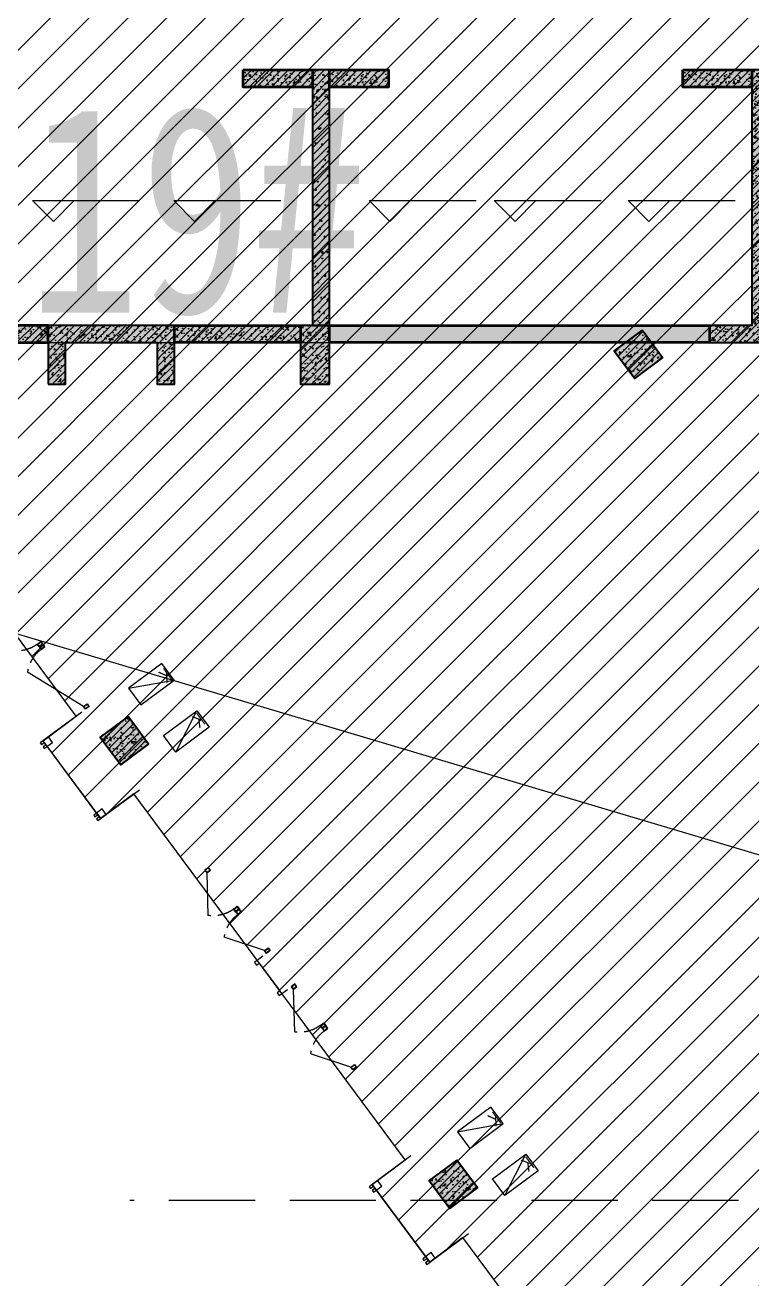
# Model space of a CAD drawing. Extents: x -1338203 to 1886333, y -530034 to 1031844.
# Drawn here: x 501541 to 512066, y 264389 to 282548 of the extents above; entities that cross this region are included whole.
import ezdxf
from ezdxf.enums import TextEntityAlignment as Align

# ---------------------------------------------------------------- set-up
doc = ezdxf.new("R2010")
doc.units = 0
doc.header["$LTSCALE"] = 1000
doc.header["$MEASUREMENT"] = 0
doc.linetypes.add('$2$DASH', pattern=[0.35, 0.25, -0.1])
doc.linetypes.add('A-19-平面B1$0$DASH', pattern=[0.35, 0.25, -0.1])
for name, color, linetype in [('$0$DIM_SYMB', 3, 'Continuous'), ('A-001-平面参照B1$0$0G-NOTE', 4, 'Continuous'), ('A-19-平面B1$0$0A-A-SYMB-ELEV', 150, 'Continuous'), ('A-19-平面B1$0$0A-B-GLAZ-OPEN', 55, 'Continuous'), ('A-19-平面B1$0$0A-B-WIND-FRAM', 2, 'Continuous'), ('A-19-平面B1$0$0A-O-EQPM', 215, 'Continuous'), ('A-19-平面B1$0$0A-S-WALL-FINI', 5, 'Continuous'), ('A-19-平面B1$0$0A-S-WALL-STONE', 30, 'Continuous'), ('S19柱墙B1_1$0$0S-CC-LINE', 52, 'Continuous'), ('S19柱墙B1_1$0$0S-CW-HATCH', 251, 'Continuous'), ('S19柱墙B1_1$0$0S-CW-HATCH-UP', 251, 'Continuous')]:
    doc.layers.add(name, color=color, linetype=linetype)
doc.layers.add('A-001-主楼组合参照B1$0$0A-X-AREA', color=6, linetype='Continuous', plot=False)
doc.layers.add('AAD-A-PROOF', color=30, linetype='Continuous', plot=False)
doc.layers.add('S19柱墙B1_1$0$0S-CW-LINE', color=7, linetype='Continuous', lineweight=50)
doc.styles.add('A-001-平面参照B1$0$AAD-HT', font='simhei.ttf', dxfattribs={"width": 0.6})
doc.styles.add('A-19-平面B1$0$AAD-TXT', font='aad-txt.shx', dxfattribs={"width": 0.7, "bigfont": 'aad-hztxt.shx'})
pattern_1 = [(45, (766365.37, 306889.07), (-280.633, 280.633), [])]
pattern_2 = [(45, (-2412574.4, 12213.215), (-53.0330086, 53.0330086), []), (50, (-2412574.4, 12213.22), (215.178055, -18.82564), [22.5, -247.5]), (355, (-2412574.4, 12213.22), (-41.6254, 225.65764), [18, -198]), (100.4514, (-2412556.47, 12211.65), (173.552815, 206.831863), [19.122057, -210.342634]), (46.1842, (-2412574.4, 12273.22), (320.172315, -49.655704), [33.75, -371.25]), (96.6356, (-2412547.72, 12269.08), (280.398812, 292.23536), [28.683086, -315.5139]), (351.1842, (-2412574.4, 12273.2), (280.398584, 292.23558), [27, -297]), (21, (-2412544.4, 12258.22), (179.072116, -120.785667), [22.5, -247.5]), (326, (-2412544.4, 12258.22), (72.9946, 217.545014), [18, -198]), (71.4514, (-2412529.48, 12248.15), (252.066789, 96.759149), [19.122057, -210.342634]), (37.5, (-2412574.4, 12213.215), (3.6479566, 99.8681561), [0, -195.6, 0, -201, 0, -198.75]), (7.5, (-2412574.4, 12213.22), (78.9208612, 118.3235136), [0, -114.6, 0, -191.1, 0, -75.75]), (327.5, (-2412641.3, 12213.215), (160.1467309, -6.7664615), [0, -75, 0, -234, 0, -310.5]), (317.5, (-2412671.3, 12213.22), (174.955851, 30.031495), [0, -97.5, 0, -155.4, 0, -220.5])]
pattern_3 = [(45, (-22410.35, -99883.33), (-53.033009, 53.033009), []), (50, (-22410.35, -99883.33), (215.178055, -18.82564), [22.5, -247.5]), (355, (-22410.35, -99883.33), (-41.6254, 225.65764), [18, -198]), (100.4514, (-22392.42, -99884.9), (173.552815, 206.83186), [19.12206, -210.34263]), (46.1842, (-22410.35, -99823.33), (320.17231, -49.6557), [33.75, -371.25]), (96.6356, (-22383.67, -99827.47), (280.39881, 292.23536), [28.68309, -315.5139]), (351.1842, (-22410.35, -99823.33), (280.39858, 292.23558), [27, -297]), (21, (-22380.35, -99838.33), (179.072116, -120.785667), [22.5, -247.5]), (326, (-22380.35, -99838.33), (72.9946, 217.54501), [18, -198]), (71.4514, (-22365.43, -99848.4), (252.06679, 96.75915), [19.12206, -210.34263]), (37.5, (-22410.35, -99883.33), (3.647957, 99.868156), [0, -195.6, 0, -201, 0, -198.75]), (7.5, (-22410.35, -99883.33), (78.920861, 118.323514), [0, -114.6, 0, -191.1, 0, -75.75]), (327.5, (-22477.25, -99883.33), (160.146731, -6.766462), [0, -75, 0, -234, 0, -310.5]), (317.5, (-22507.25, -99883.33), (174.95585, 30.031495), [0, -97.5, 0, -155.4, 0, -220.5])]
pattern_4 = [(45, (-2412574.4, 12213.215), (-53.0330086, 53.0330086), []), (50, (-2412574.4, 12213.22), (215.178055, -18.82564), [22.5, -247.5]), (355, (-2412574.4, 12213.22), (-41.6254, 225.65764), [18, -198]), (100.4514, (-2412556.47, 12211.65), (173.552815, 206.831863), [19.122057, -210.342634]), (46.1842, (-2412574.4, 12273.22), (320.172315, -49.655704), [33.75, -371.25]), (96.6356, (-2412547.72, 12269.08), (280.398812, 292.23536), [28.683086, -315.5139]), (351.1842, (-2412574.4, 12273.2), (280.398584, 292.23558), [27, -297]), (21, (-2412544.4, 12258.22), (179.072116, -120.785667), [22.5, -247.5]), (326, (-2412544.4, 12258.22), (72.9946, 217.545014), [18, -198]), (71.4514, (-2412529.48, 12248.15), (252.066789, 96.759149), [19.122057, -210.342634]), (37.5, (-2412574.4, 12213.215), (3.6479566, 99.8681561), [0, -195.6, 0, -201, 0, -198.75]), (7.5, (-2412574.4, 12213.22), (78.9208612, 118.3235136), [0, -114.6, 0, -191.1, 0, -75.75]), (327.5, (-2412641.3, 12213.215), (160.1467309, -6.7664615), [0, -75, 0, -234, 0, -310.5]), (317.5, (-2412671.3, 12213.22), (174.955851, 30.031495), [0, -97.5, 0, -155.4, 0, -220.5])]

# ---------------------------------------------------------------- blocks, each defined once
blk = doc.blocks.new('A-001-平面参照B1')
at = {"layer": 'A-001-平面参照B1$0$0G-NOTE', "style": 'A-001-平面参照B1$0$AAD-HT', "width": 0.8}
blk.add_text('19#', height=3000, rotation=0, dxfattribs=at).set_placement((-264792, -27007), align=Align.MIDDLE_LEFT)
blk = doc.blocks.new('剖面位置')
at = {"layer": '$0$DIM_SYMB', "linetype": '$2$DASH', "ltscale": 5}
blk.add_lwpolyline([(13257, -41366), (-263305, -41366)], dxfattribs=at)
blk.add_lwpolyline([(13257, -41366), (-263305, -41366)], dxfattribs=at)
blk = doc.blocks.new('*U114')
at = {"layer": 'A-19-平面B1$0$0A-B-GLAZ-OPEN'}
blk.add_line((50, 0), (554, 354), dxfattribs=at)
at = {"layer": 'A-19-平面B1$0$0A-B-GLAZ-OPEN', "linetype": 'A-19-平面B1$0$DASH'}
blk.add_arc((200, 0), 500, 360, 45, dxfattribs=at)
at = {"layer": 'A-19-平面B1$0$0A-B-WIND-FRAM'}
for points in [[(50, -67), (0, -67), (0, 0), (50, 0)], [(700, 0), (700, -67), (750, -67), (750, 0)], [(45, -62), (5, -62), (5, -5), (45, -5)], [(705, -5), (705, -62), (745, -62), (745, -5)]]:
    blk.add_lwpolyline(points, close=True, dxfattribs=at)
blk = doc.blocks.new('A-19-平面B1$0$AAD_ARCH_EQPM_室内空调柜机')
at = {"layer": 'A-19-平面B1$0$0A-O-EQPM'}
blk.add_line((300, -150), (-300, 150), dxfattribs=at)
blk.add_lwpolyline([(-300, 150), (-300, -150), (300, -150), (300, 150)], close=True, dxfattribs=at)
at = {"layer": 'A-19-平面B1$0$0A-O-EQPM', "style": 'A-19-平面B1$0$AAD-TXT', "width": 0.7}
blk.add_text('K', height=200, dxfattribs=at).set_placement((-301, -78))
blk = doc.blocks.new('*U117')
at = {"ltscale": 0.5}
blk.add_blockref('A-19-平面B1$0$AAD_ARCH_EQPM_室内空调柜机', (0, 0), dxfattribs=at)
blk = doc.blocks.new('*U115')
at = {"layer": 'A-19-平面B1$0$0A-B-GLAZ-OPEN'}
blk.add_line((50, 0), (929, 354), dxfattribs=at)
at = {"layer": 'A-19-平面B1$0$0A-B-GLAZ-OPEN', "linetype": 'A-19-平面B1$0$DASH'}
blk.add_arc((575, 0), 500, 360, 45, dxfattribs=at)
at = {"layer": 'A-19-平面B1$0$0A-B-WIND-FRAM'}
for points in [[(50, -67), (0, -67), (0, 0), (50, 0)], [(45, -62), (5, -62), (5, -5), (45, -5)], [(1075, 0), (1075, -67), (1125, -67), (1125, 0)], [(1080, -5), (1080, -62), (1120, -62), (1120, -5)]]:
    blk.add_lwpolyline(points, close=True, dxfattribs=at)
blk = doc.blocks.new('*U116')
at = {"layer": 'A-19-平面B1$0$0A-B-GLAZ-OPEN'}
blk.add_line((50, 0), (933, 354), dxfattribs=at)
at = {"layer": 'A-19-平面B1$0$0A-B-GLAZ-OPEN', "linetype": 'A-19-平面B1$0$DASH'}
blk.add_arc((580, 0), 500, 360, 45, dxfattribs=at)
at = {"layer": 'A-19-平面B1$0$0A-B-WIND-FRAM'}
for points in [[(50, -67), (0, -67), (0, 0), (50, 0)], [(45, -62), (5, -62), (5, -5), (45, -5)], [(1080, 0), (1080, -67), (1130, -67), (1130, 0)], [(1085, -5), (1085, -62), (1125, -62), (1125, -5)]]:
    blk.add_lwpolyline(points, close=True, dxfattribs=at)
blk = doc.blocks.new('A-19-平面B1$0$dsfasdfwer')
at = {"layer": 'A-19-平面B1$0$0A-S-WALL-STONE'}
blk.add_lwpolyline([(0, 0), (0, -150), (30, -150), (30, -100), (70, -100), (70, -150), (100, -150), (100, 0)], close=True, dxfattribs=at)
blk = doc.blocks.new('A-19-平面B1')
at = {"layer": 'A-19-平面B1$0$0A-A-SYMB-ELEV'}
for p, q in [((-13340, -3534), (-13640, -3234)), ((-13640, -3234), (-12091, -3234)), ((-13340, -3534), (-13040, -3234)), ((-11297, -3534), (-11597, -3234)), ((-11597, -3234), (-10048, -3234)), ((-11297, -3534), (-10997, -3234)), ((-8467, -3534), (-8767, -3234)), ((-8767, -3234), (-7218, -3234)), ((-8467, -3534), (-8167, -3234)), ((-6655, -3534), (-6955, -3234)), ((-6955, -3234), (-5406, -3234)), ((-6655, -3534), (-6355, -3234)), ((-4716, -3534), (-5016, -3234)), ((-5016, -3234), (-3467, -3234)), ((-4716, -3534), (-4416, -3234))]:
    blk.add_line(p, q, dxfattribs=at)
at = {"layer": 'A-19-平面B1$0$0A-S-WALL-FINI'}
for points in [[(-12928, -10642), (-13490, -11059), (-12656, -12183), (-12094, -11766)], [(-10307, -14176), (-10427, -14266), (-10398, -14306), (-10358, -14276), (-10060, -14678), (-10100, -14707), (-10070, -14748), (-9950, -14658)], [(-8163, -17068), (-8725, -17485), (-7891, -18610), (-7329, -18193)]]:
    blk.add_lwpolyline(points, dxfattribs=at)
at = {"rotation": 126.5553494321522}
for name, p, xscale in [('*U115', (-14214, -8794), -0.9999999999999919), ('*U114', (-11147, -12931), -0.9999999999999849), ('*U114', (-9896, -14618), -0.9999999999999849)]:
    blk.add_blockref(name, p, dxfattribs=dict(at, xscale=xscale))
for name, p in [('*U116', (-12874, -10601)), ('*U114', (-10254, -14136)), ('*U114', (-9003, -15823))]:
    blk.add_blockref(name, p, dxfattribs=at)
at = {"color": 8, "rotation": 306.5553497738406}
for p in [(-13410, -10999), (-12635, -12043), (-8645, -17425), (-7871, -18470)]:
    blk.add_blockref('A-19-平面B1$0$dsfasdfwer', p, dxfattribs=at)
at = {"layer": 'A-19-平面B1$0$0A-O-EQPM'}
for p, rotation in [((-11921, -10237), 216.5553494363733), ((-7158, -16660), 216.5553494363731)]:
    blk.add_blockref('*U117', p, dxfattribs=dict(at, rotation=rotation))
at = {"layer": 'A-19-平面B1$0$0A-O-EQPM', "xscale": -0.9999999999999997}
for p, rotation in [((-11415, -10920), 36.55534942793328), ((-6651, -17344), 36.48953996079169)]:
    blk.add_blockref('*U117', p, dxfattribs=dict(at, rotation=rotation))

msp = doc.modelspace()

# ---------------------------------------------------------------- hatches: boundary and pattern name
at = {"ltscale": 0.002}
h = msp.add_hatch(dxfattribs=at)
h.set_pattern_fill('ANSI31', color=8, scale=250)
h.set_pattern_definition(pattern_1)
h.paths.add_polyline_path([(564290.7, 280949.1), (564290.7, 286729.1), (563615.7, 286729.1), (562347.1, 286729.1), (557580.7, 286729.1), (557580.7, 287729.1), (549550.7, 287729.1), (549550.7, 291299.1), (546430.7, 291299.1), (546430.7, 287729.1), (538400.7, 287729.1), (538400.7, 286729.1), (536040.7, 286729.1), (536040.7, 287639.1), (533980.7, 287639.1), (533980.7, 286729.1), (529300.7, 286729.1), (529300.7, 287639.1), (527240.7, 287639.1), (527240.7, 286729.1), (524880.7, 286729.1), (524880.7, 287729.1), (516850.7, 287729.1), (516850.7, 291299.1), (513730.7, 291299.1), (513730.7, 287729.1), (505880.7, 287729.1), (505700.7, 287729.1), (505700.7, 286728.3), (498990.7, 286729.1), (498990.7, 286317.5), (498990.7, 286315.9), (498990.7, 285469.1), (498170.7, 285469.1), (498170.7, 284029.1), (498990.7, 284029.1), (498990.7, 278176), (498990.7, 277949.1), (514140.7, 277949.1), (514240.7, 277949.1), (524630.7, 277949.1), (524630.7, 277349.1), (525050.7, 277349.1), (525050.7, 277949.1), (526875.7, 277949.1), (526875.7, 277349.1), (527125.7, 277349.1), (527125.7, 277949.1), (528455.7, 277949.1), (528455.7, 277349.1), (528705.7, 277349.1), (528705.7, 277949.1), (534575.7, 277949.1), (534575.7, 277349.1), (534825.7, 277349.1), (534825.7, 277949.1), (536155.7, 277949.1), (536155.7, 277349.1), (536405.7, 277349.1), (536405.7, 277949.1), (538230.7, 277949.1), (538230.7, 277349.1), (538650.7, 277349.1), (538650.7, 277949.1), (557330.7, 277949.1), (557330.7, 277349.1), (557750.7, 277349.1), (557750.7, 277949.1), (559575.7, 277949.1), (559575.7, 277349.1), (559825.7, 277349.1), (559825.7, 277949.1), (561155.7, 277949.1), (561155.7, 277349.1), (561405.7, 277349.1), (561405.7, 277949.1), (565130.7, 277949.1), (565130.7, 280949.1)])
h = msp.add_hatch(dxfattribs=at)
h.set_pattern_fill('ANSI31', color=8, scale=250)
h.set_pattern_definition(pattern_1)
h.paths.add_polyline_path([(533893.8, 256263.9), (520800.2, 246556.6), (519966.6, 247680.1), (520448.4, 248038.4), (517410.7, 252135.3), (516928.8, 251777.9), (516094.9, 252902.5), (516576.9, 253259.9), (512646.5, 258560.8), (512164.5, 258203.5), (511330, 259328.1), (511811.8, 259686.5), (507881.4, 264987.4), (507399.6, 264629.1), (506565.3, 265754.4), (507047, 266112.7), (503116.4, 271413.9), (502634.7, 271055.6), (501800.8, 272180.2), (502282.6, 272538.5), (499245, 276635.2), (498763.3, 276276.9), (497994.3, 277314), (498990.7, 278052.7), (498990.7, 277949.1), (514140.7, 277949.1), (514115.7, 277949.1), (514115.7, 273713.9), (520955.8, 273714.1)])
at = {"layer": 'S19柱墙B1_1$0$0S-CW-HATCH'}
h = msp.add_hatch(color=256, dxfattribs=at)
h.dxf.hatch_style = 1
h.paths.add_polyline_path([(504700.7, 281899.1), (505700.7, 281899.1), (505700.7, 281649.1), (504700.7, 281649.1)])
h = msp.add_hatch(color=256, dxfattribs=at)
h.dxf.hatch_style = 1
h.paths.add_polyline_path([(505950.7, 278199.1), (505950.7, 281899.1), (505700.7, 281899.1), (505700.7, 278199.1)])
h = msp.add_hatch(color=256, dxfattribs=at)
h.dxf.hatch_style = 1
h.paths.add_polyline_path([(505950.7, 281899.1), (506805.7, 281899.1), (506805.7, 281649.1), (505950.7, 281649.1)])
h = msp.add_hatch(color=256, dxfattribs=at)
h.dxf.hatch_style = 1
h.paths.add_polyline_path([(511065.7, 281899.1), (512065.7, 281899.1), (512065.7, 281649.1), (511065.7, 281649.1)])
h = msp.add_hatch(color=256, dxfattribs=at)
h.dxf.hatch_style = 1
h.paths.add_polyline_path([(511450.7, 277949.1), (512190.7, 277949.1), (512930.7, 277949.1), (512930.7, 278199.1), (512315.7, 278199.1), (512315.7, 281899.1), (512065.7, 281899.1), (512065.7, 278199.1), (511450.7, 278199.1)])
h = msp.add_hatch(color=256, dxfattribs=at)
h.dxf.hatch_style = 1
h.paths.add_polyline_path([(501875.7, 278199.1), (499240.7, 278199.1), (499240.7, 277949.1), (501875.7, 277949.1)])
h = msp.add_hatch(color=256, dxfattribs=at)
h.dxf.hatch_style = 1
h.paths.add_polyline_path([(501875.7, 277349.1), (502125.7, 277349.1), (502125.7, 277949.1), (502790.7, 277949.1), (503455.7, 277949.1), (503455.7, 277349.1), (503705.7, 277349.1), (503705.7, 278199.1), (502790.7, 278199.1), (501875.7, 278199.1)])
h = msp.add_hatch(color=256, dxfattribs=at)
h.dxf.hatch_style = 1
h.paths.add_polyline_path([(503705.7, 278199.1), (505530.7, 278199.1), (505530.7, 277949.1), (503705.7, 277949.1)])
h = msp.add_hatch(color=256, dxfattribs=at)
h.dxf.hatch_style = 1
h.paths.add_polyline_path([(505950.7, 278199.1), (505530.7, 278199.1), (505530.7, 277349.1), (505950.7, 277349.1)])
h = msp.add_hatch(color=256, dxfattribs=at)
h.dxf.hatch_style = 1
h.paths.add_polyline_path([(505950.7, 278199.1), (511450.7, 278199.1), (511450.7, 277949.1), (505950.7, 277949.1)])
h = msp.add_hatch(color=256, dxfattribs=at)
h.dxf.hatch_style = 1
h.paths.add_polyline_path([(510474.3, 278129.1), (510072.7, 277831.3), (510370.5, 277429.6), (510772.1, 277727.4)])
h = msp.add_hatch(color=256, dxfattribs=at)
h.dxf.hatch_style = 1
h.paths.add_polyline_path([(503031.8, 272534), (502630.2, 272236.2), (502928, 271834.6), (503329.6, 272132.4)])
h = msp.add_hatch(color=256, dxfattribs=at)
h.dxf.hatch_style = 1
h.paths.add_polyline_path([(507794.8, 266110.2), (507393.2, 265812.4), (507691, 265410.8), (508092.6, 265708.6)])
at = {"layer": 'S19柱墙B1_1$0$0S-CW-HATCH-UP'}
h = msp.add_hatch(dxfattribs=at)
h.set_pattern_fill('钢筋混凝土', color=256, scale=30)
h.set_pattern_definition([(45, (-2411434.4, 15913.215), (-53.0330086, 53.0330086), []), (50, (-2411434.4, 15913.22), (215.178055, -18.82564), [22.5, -247.5]), (355, (-2411434.4, 15913.22), (-41.6254, 225.65764), [18, -198]), (100.4514, (-2411416.47, 15911.65), (173.552815, 206.831863), [19.122057, -210.342634]), (46.1842, (-2411434.4, 15973.22), (320.172315, -49.655704), [33.75, -371.25]), (96.6356, (-2411407.72, 15969.08), (280.39881, 292.23536), [28.683086, -315.5139]), (351.1842, (-2411434.4, 15973.2), (280.398584, 292.23558), [27, -297]), (21, (-2411404.4, 15958.22), (179.072116, -120.785667), [22.5, -247.5]), (326, (-2411404.4, 15958.22), (72.9946, 217.545014), [18, -198]), (71.4514, (-2411389.48, 15948.15), (252.066789, 96.759149), [19.122057, -210.342634]), (37.5, (-2411434.4, 15913.215), (3.6479566, 99.8681561), [0, -195.6, 0, -201, 0, -198.75]), (7.5, (-2411434.4, 15913.22), (78.9208612, 118.3235136), [0, -114.6, 0, -191.1, 0, -75.75]), (327.5, (-2411501.3, 15913.215), (160.1467309, -6.7664615), [0, -75, 0, -234, 0, -310.5]), (317.5, (-2411531.3, 15913.22), (174.955851, 30.031495), [0, -97.5, 0, -155.4, 0, -220.5])])
h.paths.add_polyline_path([(504700.7, 281899.1), (505700.7, 281899.1), (505700.7, 281649.1), (504700.7, 281649.1)])
h = msp.add_hatch(dxfattribs=at)
h.set_pattern_fill('钢筋混凝土', color=256, scale=30)
h.set_pattern_definition([(45, (-48050.35, -99883.33), (-53.033009, 53.033009), []), (50, (-48050.35, -99883.33), (215.178055, -18.82564), [22.5, -247.5]), (355, (-48050.35, -99883.33), (-41.6254, 225.65764), [18, -198]), (100.4514, (-48032.42, -99884.9), (173.552815, 206.83186), [19.12206, -210.342634]), (46.1842, (-48050.35, -99823.33), (320.17231, -49.6557), [33.75, -371.25]), (96.6356, (-48023.67, -99827.47), (280.39881, 292.23536), [28.68309, -315.5139]), (351.1842, (-48050.35, -99823.33), (280.39858, 292.23558), [27, -297]), (21, (-48020.35, -99838.33), (179.072116, -120.785667), [22.5, -247.5]), (326, (-48020.35, -99838.33), (72.9946, 217.54501), [18, -198]), (71.4514, (-48005.43, -99848.4), (252.06679, 96.75915), [19.12206, -210.342634]), (37.5, (-48050.35, -99883.33), (3.647957, 99.868156), [0, -195.6, 0, -201, 0, -198.75]), (7.5, (-48050.35, -99883.33), (78.920861, 118.323514), [0, -114.6, 0, -191.1, 0, -75.75]), (327.5, (-48117.25, -99883.33), (160.146731, -6.7664615), [0, -75, 0, -234, 0, -310.5]), (317.5, (-48147.25, -99883.33), (174.95585, 30.031495), [0, -97.5, 0, -155.4, 0, -220.5])])
h.paths.add_polyline_path([(505950.7, 278199.1), (505950.7, 281899.1), (505700.7, 281899.1), (505700.7, 278199.1)])
h = msp.add_hatch(dxfattribs=at)
h.set_pattern_fill('钢筋混凝土', color=256, scale=30)
h.set_pattern_definition([(45, (-2410329.4, 15913.215), (-53.0330086, 53.0330086), []), (50, (-2410329.4, 15913.22), (215.178055, -18.82564), [22.5, -247.5]), (355, (-2410329.4, 15913.22), (-41.6254, 225.65764), [18, -198]), (100.4514, (-2410311.47, 15911.65), (173.552815, 206.831863), [19.122057, -210.342634]), (46.1842, (-2410329.4, 15973.22), (320.172315, -49.655704), [33.75, -371.25]), (96.6356, (-2410302.72, 15969.08), (280.39881, 292.23536), [28.683086, -315.5139]), (351.1842, (-2410329.4, 15973.2), (280.398584, 292.23558), [27, -297]), (21, (-2410299.4, 15958.22), (179.072116, -120.785667), [22.5, -247.5]), (326, (-2410299.4, 15958.22), (72.9946, 217.545014), [18, -198]), (71.4514, (-2410284.48, 15948.15), (252.066789, 96.759149), [19.122057, -210.342634]), (37.5, (-2410329.4, 15913.215), (3.6479566, 99.8681561), [0, -195.6, 0, -201, 0, -198.75]), (7.5, (-2410329.4, 15913.22), (78.9208612, 118.3235136), [0, -114.6, 0, -191.1, 0, -75.75]), (327.5, (-2410396.3, 15913.215), (160.1467309, -6.7664615), [0, -75, 0, -234, 0, -310.5]), (317.5, (-2410426.3, 15913.22), (174.955851, 30.031495), [0, -97.5, 0, -155.4, 0, -220.5])])
h.paths.add_polyline_path([(505950.7, 281899.1), (506805.7, 281899.1), (506805.7, 281649.1), (505950.7, 281649.1)])
h = msp.add_hatch(dxfattribs=at)
h.set_pattern_fill('钢筋混凝土', color=256, scale=30)
h.set_pattern_definition([(45, (-2405069.406, 15913.21), (-53.0330086, 53.0330086), []), (50, (-2405069.4, 15913.21), (215.178055, -18.82564), [22.5, -247.5]), (355, (-2405069.4, 15913.2), (-41.6254, 225.65764), [18, -198]), (100.4514, (-2405051.47, 15911.64), (173.552815, 206.831863), [19.122057, -210.342634]), (46.1842, (-2405069.4, 15973.2), (320.172315, -49.655704), [33.75, -371.25]), (96.6356, (-2405042.72, 15969.07), (280.39881, 292.23536), [28.683086, -315.5139]), (351.1842, (-2405069.4, 15973.2), (280.398584, 292.23558), [27, -297]), (21, (-2405039.4, 15958.21), (179.072116, -120.785667), [22.5, -247.5]), (326, (-2405039.4, 15958.2), (72.9946, 217.545014), [18, -198]), (71.4514, (-2405024.48, 15948.15), (252.066789, 96.759149), [19.122057, -210.342634]), (37.5, (-2405069.406, 15913.21), (3.6479566, 99.8681561), [0, -195.6, 0, -201, 0, -198.75]), (7.5, (-2405069.41, 15913.21), (78.9208612, 118.3235136), [0, -114.6, 0, -191.1, 0, -75.75]), (327.5, (-2405136.306, 15913.21), (160.1467309, -6.7664615), [0, -75, 0, -234, 0, -310.5]), (317.5, (-2405166.3, 15913.21), (174.955851, 30.031495), [0, -97.5, 0, -155.4, 0, -220.5])])
h.paths.add_polyline_path([(511065.7, 281899.1), (512065.7, 281899.1), (512065.7, 281649.1), (511065.7, 281649.1)])
h = msp.add_hatch(dxfattribs=at)
h.set_pattern_fill('钢筋混凝土', color=256, scale=30)
h.set_pattern_definition(pattern_3)
h.paths.add_polyline_path([(511450.7, 277949.1), (512190.7, 277949.1), (512930.7, 277949.1), (512930.7, 278199.1), (512315.7, 278199.1), (512315.7, 281899.1), (512065.7, 281899.1), (512065.7, 278199.1), (511450.7, 278199.1)])
h = msp.add_hatch(dxfattribs=at)
h.set_pattern_fill('钢筋混凝土', color=256, scale=30)
h.set_pattern_definition(pattern_4)
h.paths.add_polyline_path([(501875.7, 278199.1), (499240.7, 278199.1), (499240.7, 277949.1), (501875.7, 277949.1)])
h = msp.add_hatch(dxfattribs=at)
h.set_pattern_fill('钢筋混凝土', color=256, scale=30)
h.set_pattern_definition(pattern_3)
h.paths.add_polyline_path([(501875.7, 277349.1), (502125.7, 277349.1), (502125.7, 277949.1), (502790.7, 277949.1), (503455.7, 277949.1), (503455.7, 277349.1), (503705.7, 277349.1), (503705.7, 278199.1), (502790.7, 278199.1), (501875.7, 278199.1)])
h = msp.add_hatch(dxfattribs=at)
h.set_pattern_fill('钢筋混凝土', color=256, scale=30)
h.set_pattern_definition(pattern_4)
h.paths.add_polyline_path([(503705.7, 278199.1), (505530.7, 278199.1), (505530.7, 277949.1), (503705.7, 277949.1)])
h = msp.add_hatch(dxfattribs=at)
h.set_pattern_fill('钢筋混凝土', color=256, scale=30)
h.set_pattern_definition([(45, (515290.67, 283239.06), (-53.033, 53.033), []), (50, (515290.67, 283239.06), (215.178, -18.8256), [22.5, -247.5]), (355, (515290.67, 283239.06), (-41.6254, 225.6576), [18, -198]), (100.4514, (515308.6, 283237.5), (173.553, 206.832), [19.122, -210.3426]), (46.1842, (515290.67, 283299.06), (320.1723, -49.656), [33.75, -371.25]), (96.6356, (515317.35, 283294.92), (280.399, 292.235), [28.683, -315.514]), (351.1842, (515290.67, 283299.06), (280.399, 292.236), [27, -297]), (21, (515320.67, 283284.06), (179.072, -120.7857), [22.5, -247.5]), (326, (515320.67, 283284.06), (72.9946, 217.545), [18, -198]), (71.4514, (515335.6, 283274), (252.0668, 96.759), [19.122, -210.3426]), (37.5, (515290.67, 283239.06), (3.64796, 99.86816), [0, -195.6, 0, -201, 0, -198.75]), (7.5, (515290.67, 283239.06), (78.9209, 118.3235), [0, -114.6, 0, -191.1, 0, -75.75]), (327.5, (515223.77, 283239.06), (160.14673, -6.76646), [0, -75, 0, -234, 0, -310.5]), (317.5, (515193.77, 283239.06), (174.9559, 30.0315), [0, -97.5, 0, -155.4, 0, -220.5])])
h.paths.add_polyline_path([(505950.7, 278199.1), (505530.7, 278199.1), (505530.7, 277349.1), (505950.7, 277349.1)])
h = msp.add_hatch(dxfattribs=at)
h.set_pattern_fill('钢筋混凝土', color=256, scale=30)
h.set_pattern_definition(pattern_4)
h.paths.add_polyline_path([(505950.7, 278199.1), (511450.7, 278199.1), (511450.7, 277949.1), (505950.7, 277949.1)])
h = msp.add_hatch(dxfattribs=at)
h.set_pattern_fill('钢筋混凝土', color=256, scale=30)
h.set_pattern_definition(pattern_2)
h.paths.add_polyline_path([(510474.3, 278129.1), (510072.7, 277831.3), (510370.5, 277429.6), (510772.1, 277727.4)])
h = msp.add_hatch(dxfattribs=at)
h.set_pattern_fill('钢筋混凝土', color=256, scale=30)
h.set_pattern_definition(pattern_2)
h.paths.add_polyline_path([(503031.8, 272534), (502630.2, 272236.2), (502928, 271834.6), (503329.6, 272132.4)])
h = msp.add_hatch(dxfattribs=at)
h.set_pattern_fill('钢筋混凝土', color=256, scale=30)
h.set_pattern_definition(pattern_2)
h.paths.add_polyline_path([(507794.8, 266110.2), (507393.2, 265812.4), (507691, 265410.8), (508092.6, 265708.6)])

# ---------------------------------------------------------------- linework, layer by layer
at = {"layer": 'A-001-主楼组合参照B1$0$0A-X-AREA', "elevation": 83150, "flags": 128}
for points in [[(498990.7, 277949.1), (514140.7, 277949.1), (514240.7, 277949.1), (524630.7, 277949.1)], [(498990.7, 277949.1), (514140.7, 277949.1), (514115.7, 277949.1), (514115.7, 273713.9), (520955.8, 273714.1), (533893.8, 256263.9)], [(533893.8, 256263.9), (520800.2, 246556.6), (519966.6, 247680.1), (520448.4, 248038.4), (517410.7, 252135.3), (516928.8, 251777.9), (516094.9, 252902.5), (516576.9, 253259.9), (512646.5, 258560.8), (512164.5, 258203.5), (511330, 259328.1), (511811.8, 259686.5), (507881.4, 264987.4), (507399.6, 264629.1), (506565.3, 265754.4), (507047, 266112.7), (503116.4, 271413.9), (502634.7, 271055.6), (501800.8, 272180.2), (502282.6, 272538.5), (499245, 276635.2)]]:
    msp.add_lwpolyline(points, dxfattribs=at)
at = {"layer": 'AAD-A-PROOF', "color": 241, "ltscale": 0.002}
msp.add_line((524924.5, 266735.2), (394667.5, 305488.2), dxfattribs=at)
at = {"layer": 'S19柱墙B1_1$0$0S-CC-LINE', "lineweight": 35}
for points in [[(505950.7, 278199.1), (505530.7, 278199.1), (505530.7, 277349.1), (505950.7, 277349.1)], [(510474.3, 278129.1), (510072.7, 277831.3), (510370.5, 277429.6), (510772.1, 277727.4)], [(503031.8, 272534), (502630.2, 272236.2), (502928, 271834.6), (503329.6, 272132.4)], [(507794.8, 266110.2), (507393.2, 265812.4), (507691, 265410.8), (508092.6, 265708.6)]]:
    msp.add_lwpolyline(points, close=True, dxfattribs=at)
at = {"layer": 'S19柱墙B1_1$0$0S-CW-LINE'}
for points in [[(504700.7, 281899.1), (505700.7, 281899.1), (505700.7, 281649.1), (504700.7, 281649.1)], [(505950.7, 281899.1), (506805.7, 281899.1), (506805.7, 281649.1), (505950.7, 281649.1)], [(511065.7, 281899.1), (512065.7, 281899.1), (512065.7, 281649.1), (511065.7, 281649.1)], [(501875.7, 278199.1), (499240.7, 278199.1), (499240.7, 277949.1), (501875.7, 277949.1)], [(503705.7, 278199.1), (505530.7, 278199.1), (505530.7, 277949.1), (503705.7, 277949.1)], [(505950.7, 278199.1), (511450.7, 278199.1), (511450.7, 277949.1), (505950.7, 277949.1)]]:
    msp.add_lwpolyline(points, close=True, dxfattribs=at)
at = {"layer": 'S19柱墙B1_1$0$0S-CW-LINE', "lineweight": 35}
for points in [[(505950.7, 278199.1), (505950.7, 281899.1), (505700.7, 281899.1), (505700.7, 278199.1)], [(511450.7, 277949.1), (512190.7, 277949.1), (512930.7, 277949.1), (512930.7, 278199.1), (512315.7, 278199.1), (512315.7, 281899.1), (512065.7, 281899.1), (512065.7, 278199.1), (511450.7, 278199.1)], [(501875.7, 277349.1), (502125.7, 277349.1), (502125.7, 277949.1), (502790.7, 277949.1), (503455.7, 277949.1), (503455.7, 277349.1), (503705.7, 277349.1), (503705.7, 278199.1), (502790.7, 278199.1), (501875.7, 278199.1)]]:
    msp.add_lwpolyline(points, close=True, dxfattribs=at)

# ---------------------------------------------------------------- block references
msp.add_blockref('A-001-平面参照B1', (766365.4, 306889.1))
at = {"ltscale": 0.002}
msp.add_blockref('A-19-平面B1', (515290.7, 283239.1, 83150), dxfattribs=at)
at = {"layer": 'AAD-A-PROOF'}
msp.add_blockref('剖面位置', (766365.4, 306889.1), dxfattribs=at)

doc.saveas('drawing.dxf')
